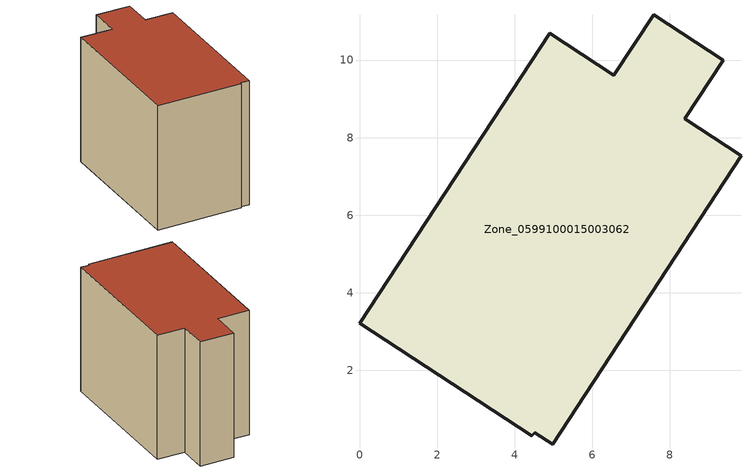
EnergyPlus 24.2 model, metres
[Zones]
Zone_0599100015003062
 floor ground (C_G): 4.43,0.31 0,3.21 4.9,10.69 6.56,9.6 7.58,11.16 9.37,9.99 8.38,8.48 9.83,7.53 4.97,0.1 4.52,0.4 z0.85
 wall outside (C_F): 8.38,8.48 9.37,9.99 7.58,11.16 6.56,9.6 4.9,10.69 0,3.21 4.43,0.31 4.52,0.4 4.97,0.1 9.83,7.53 8.38,8.48 z0.85:8.74
 roof outside (C_R): 4.97,0.1 9.83,7.53 8.38,8.48 9.37,9.99 7.58,11.16 6.56,9.6 4.9,10.69 0,3.21 4.43,0.31 4.52,0.4 z8.74
[BUILDING]
Pand.0599100015003062: North Axis=0; Terrain=City; Loads Convergence Tolerance Value=0.04; Temperature Convergence Tolerance Value=0.4; Solar Distribution=FullExterior; Maximum Number of Warmup Days=25; Minimum Number of Warmup Days=1
[Site:Location]
Rotterdam.The.Hague.AP_ZH_NLD Design_Conditions: Latitude=51.96; Longitude=4.45; Time Zone=1; Elevation=-4.5
[SITE:GROUNDTEMPERATURE:BUILDINGSURFACE]
18, 18, 18, 18, 18, 18, 18, 18, 18, 18, 18, 18
[MATERIAL] Thermal Absorptance=0.9; Solar Absorptance=0.7; Visible Absorptance=0.7
Name | Roughness | Thickness | Conductivity | Density | Specific Heat
G.TC.1965-1974 | MediumSmooth | 0.15 | 0.882353 | 540 | 1210
F.TC.1965-1974 | Rough | 0.3 | 0.697674 | 1920 | 840
R.TC.1965-1974 | MediumRough | 0.2 | 0.232558 | 1500 | 1000
[CONSTRUCTION]
C_G: G.TC.1965-1974
C_F: F.TC.1965-1974
C_R: R.TC.1965-1974
[ZONE]
Zone_0599100015003062: Type=1; Multiplier=1; Ceiling Height=Autocalculate; Volume=Autocalculate; Floor Area=autocalculate; Part of Total Floor Area=Yes
[ZONEINFILTRATION:DESIGNFLOWRATE]
Infil_Zone_0599100015003062: Zone or ZoneList or Space or SpaceList=Zone_0599100015003062; Schedule=AlwaysOn; Design Flow Rate Calculation Method=Flow/Area; Flow Rate per Floor Area=0.003; Constant Term Coefficient=1; Temperature Term Coefficient=0; Velocity Term Coefficient=0; Velocity Squared Term Coefficient=0
[HVACTEMPLATE:ZONE:IDEALLOADSAIRSYSTEM]
Zone_0599100015003062: Maximum Heating Supply Air Temperature=50; Minimum Cooling Supply Air Temperature=13; Maximum Heating Supply Air Humidity Ratio=0.0156; Minimum Cooling Supply Air Humidity Ratio=0.0077; Heating Limit=NoLimit; Cooling Limit=NoLimit; Dehumidification Control Type=ConstantSensibleHeatRatio; Cooling Sensible Heat Ratio=0.7; Dehumidification Setpoint=60; Humidification Control Type=None; Humidification Setpoint=30; Outdoor Air Method=None; Outdoor Air Flow Rate per Person=0.00944; Outdoor Air Flow Rate per Zone Floor Area=0; Outdoor Air Flow Rate per Zone=0; Demand Controlled Ventilation Type=None; Outdoor Air Economizer Type=NoEconomizer; Heat Recovery Type=None; Sensible Heat Recovery Effectiveness=0.7; Latent Heat Recovery Effectiveness=0.65
[ZONECONTROL:THERMOSTAT]
ThermostatControl_Zone_0599100015003062: Zone or ZoneList=Zone_0599100015003062; Control Type Schedule=DualSetpointControlType; Control 1=Thermostat_Zone_0599100015003062; Temperature Difference Between Cutout And Setpoint=0
[THERMOSTATSETPOINT:DUALSETPOINT]
Thermostat_Zone_0599100015003062: Heating Setpoint Temperature Schedule=HeatingSetpoint_Zone_0599100015003062; Cooling Setpoint Temperature Schedule=CoolingSetpoint_Zone_0599100015003062
[SCHEDULE:COMPACT]
HeatingSetpoint_Zone_0599100015003062: Through: 12/31, For: AllDays, Until: 24:00, 21
CoolingSetpoint_Zone_0599100015003062: Through: 12/31, For: AllDays, Until: 24:00, 24
DualSetpointControlType: Through: 12/31, For: AllDays, Until: 24:00, 4
AlwaysOn: Through: 12/31, For: AllDays, Until: 24:00, 1
